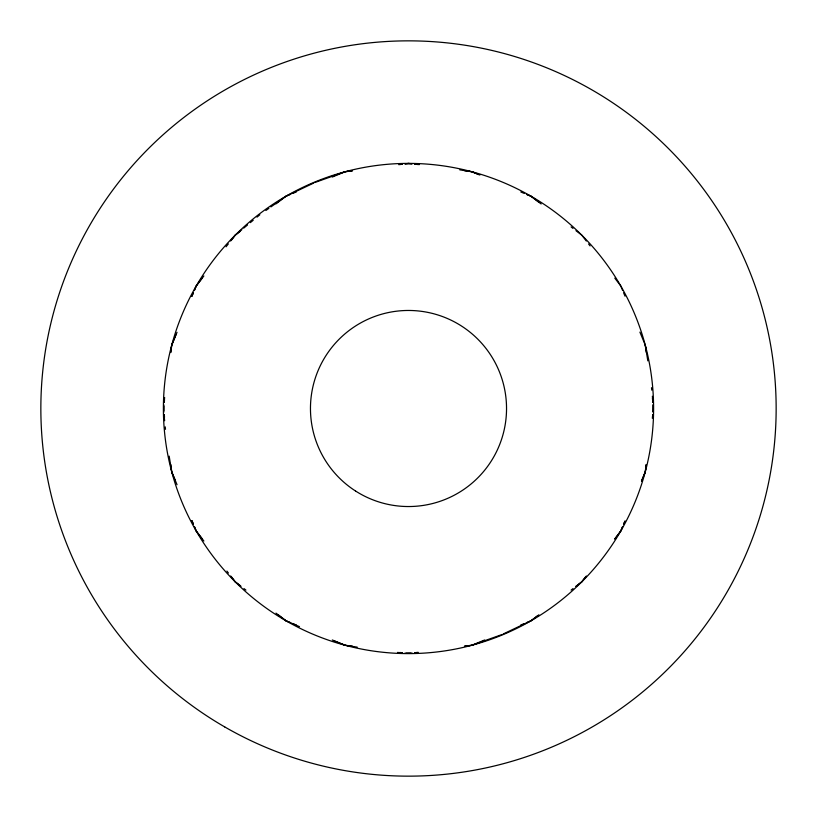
<?xml version="1.0" encoding="UTF-8"?>
<svg xmlns="http://www.w3.org/2000/svg" width="817" height="817" viewBox="0 0 817 817"><rect width="100%" height="100%" fill="white"/><g stroke="black" fill="none" stroke-linecap="round" stroke-linejoin="round"><path stroke-width="1.23" d="M163.819 404.834L163.768 412.177M164.094 402.383L164.646 397.491M652.507 417.048L652.814 414.607L652.334 418.263M163.727 406.008L163.727 410.992M164.217 402.281L164.544 399.789M170.773 352.525L171.754 345.06L175.88 334.786M170.651 352.362L171.754 345.06L177.034 332.315M641.58 481.07L645.246 471.94L646.237 464.618L645.246 471.94L641.529 481.05M191.913 296.377L193.353 292.905M194.313 290.586L196.233 285.95L202.136 278.066M622.666 526.516L620.767 531.05L614.864 538.934M625.056 520.837L623.626 524.248L624.627 521.992M191.893 296.132L193.343 292.741M194.303 290.474L196.233 285.95L203.872 275.993M622.697 526.526L620.767 531.05L614.772 538.944M231.374 240.167L235.184 235.184L241.832 229.689M585.707 576.792L581.816 581.816L575.985 586.34L581.816 581.816L586.381 576.005M226.054 246.795L228.341 243.895M230.619 240.995L235.184 235.184L240.167 231.374M243.721 228.127L247.52 224.981M250.359 222.622L253.209 220.273M257.008 217.128L259.847 214.779M571.103 590.088L573.044 588.577M275.993 203.872L285.95 196.233L313.779 183.028M538.883 614.793L531.05 620.767L503.221 633.972M537.913 615.558L531.05 620.767L526.414 622.687M265.872 210.5L268.885 208.355M270.897 206.936L285.95 196.233L290.586 194.313M292.905 193.353L296.377 191.913M332.315 177.034L345.06 171.754L352.382 170.763L345.06 171.754L314.892 182.497M484.685 639.966L471.94 645.246L464.618 646.237M520.623 625.087L524.095 623.647M502.108 634.503L471.94 645.246L464.475 646.227M410.992 653.273L404.834 653.202M414.719 652.783L417.211 652.456M398.737 164.666L402.403 164.186L399.952 164.493M412.166 653.13L406.008 653.273M414.607 652.824L418.263 652.354M414.617 164.054L419.509 164.585M397.491 652.415L402.383 652.946M414.607 164.125L418.273 164.564M352.525 646.227L345.06 645.246L333.612 640.732M399.789 652.456L402.281 652.783M464.628 170.702L471.94 171.754L478.762 174.552M459.777 169.854L471.94 171.754L479.896 175.032M357.223 647.146L345.06 645.246L332.315 639.966M290.586 622.687L285.95 620.767L278.127 614.793M292.905 623.647L296.377 625.087M520.827 191.985L524.238 193.404M299.492 626.649L285.95 620.767L275.993 613.128M538.873 202.208L531.05 196.233L526.505 194.344L531.05 196.233L541.14 203.964M240.167 585.626L235.184 581.816L230.68 575.965M571.093 226.922L572.972 228.392M575.965 230.68L581.816 235.184L586.32 241.035M241.035 586.32L235.184 581.816L231.374 576.833M243.956 588.577L245.907 590.078M588.567 243.966L590.068 245.907M226.932 571.093L228.433 573.044M203.872 541.007L196.233 531.05L194.344 526.505L196.233 531.05L202.218 538.873M614.782 278.127L620.767 285.95L622.656 290.495M623.616 292.813L625.025 296.173M191.975 520.827L193.394 524.238M177.034 484.685L171.754 471.94L169.18 456.141M191.913 520.623L193.353 524.095M639.915 332.141L645.246 345.06L647.82 360.859M175.032 479.896L171.754 471.94L170.773 464.475M645.246 345.06L646.329 352.413M164.217 414.719L164.544 417.211M652.426 398.39L652.865 402.178M653.161 404.711L653.13 412.166L653.232 404.823M651.496 387.677L651.752 390.128M652.364 396.255L652.987 402.373M164.013 414.627L164.636 420.745M165.248 426.872L165.504 429.323M408.5 163.4L404.844 163.87L412.166 163.798L408.5 163.4M224.675 726.895A367.65 367.65 0 0 0 776.15 408.5A367.65 367.65 0 0 0 224.675 90.105A367.65 367.65 0 0 0 224.675 726.895M285.95 620.767A245.1 245.1 0 0 0 653.6 408.5A245.1 245.1 0 0 0 285.95 196.233A245.1 245.1 0 0 0 285.95 620.767M355.528 490.997A98.04 98.04 0 0 0 506.428 413.136A98.04 98.04 0 0 0 363.545 321.377A98.04 98.04 0 0 0 355.528 490.997"/></g></svg>
